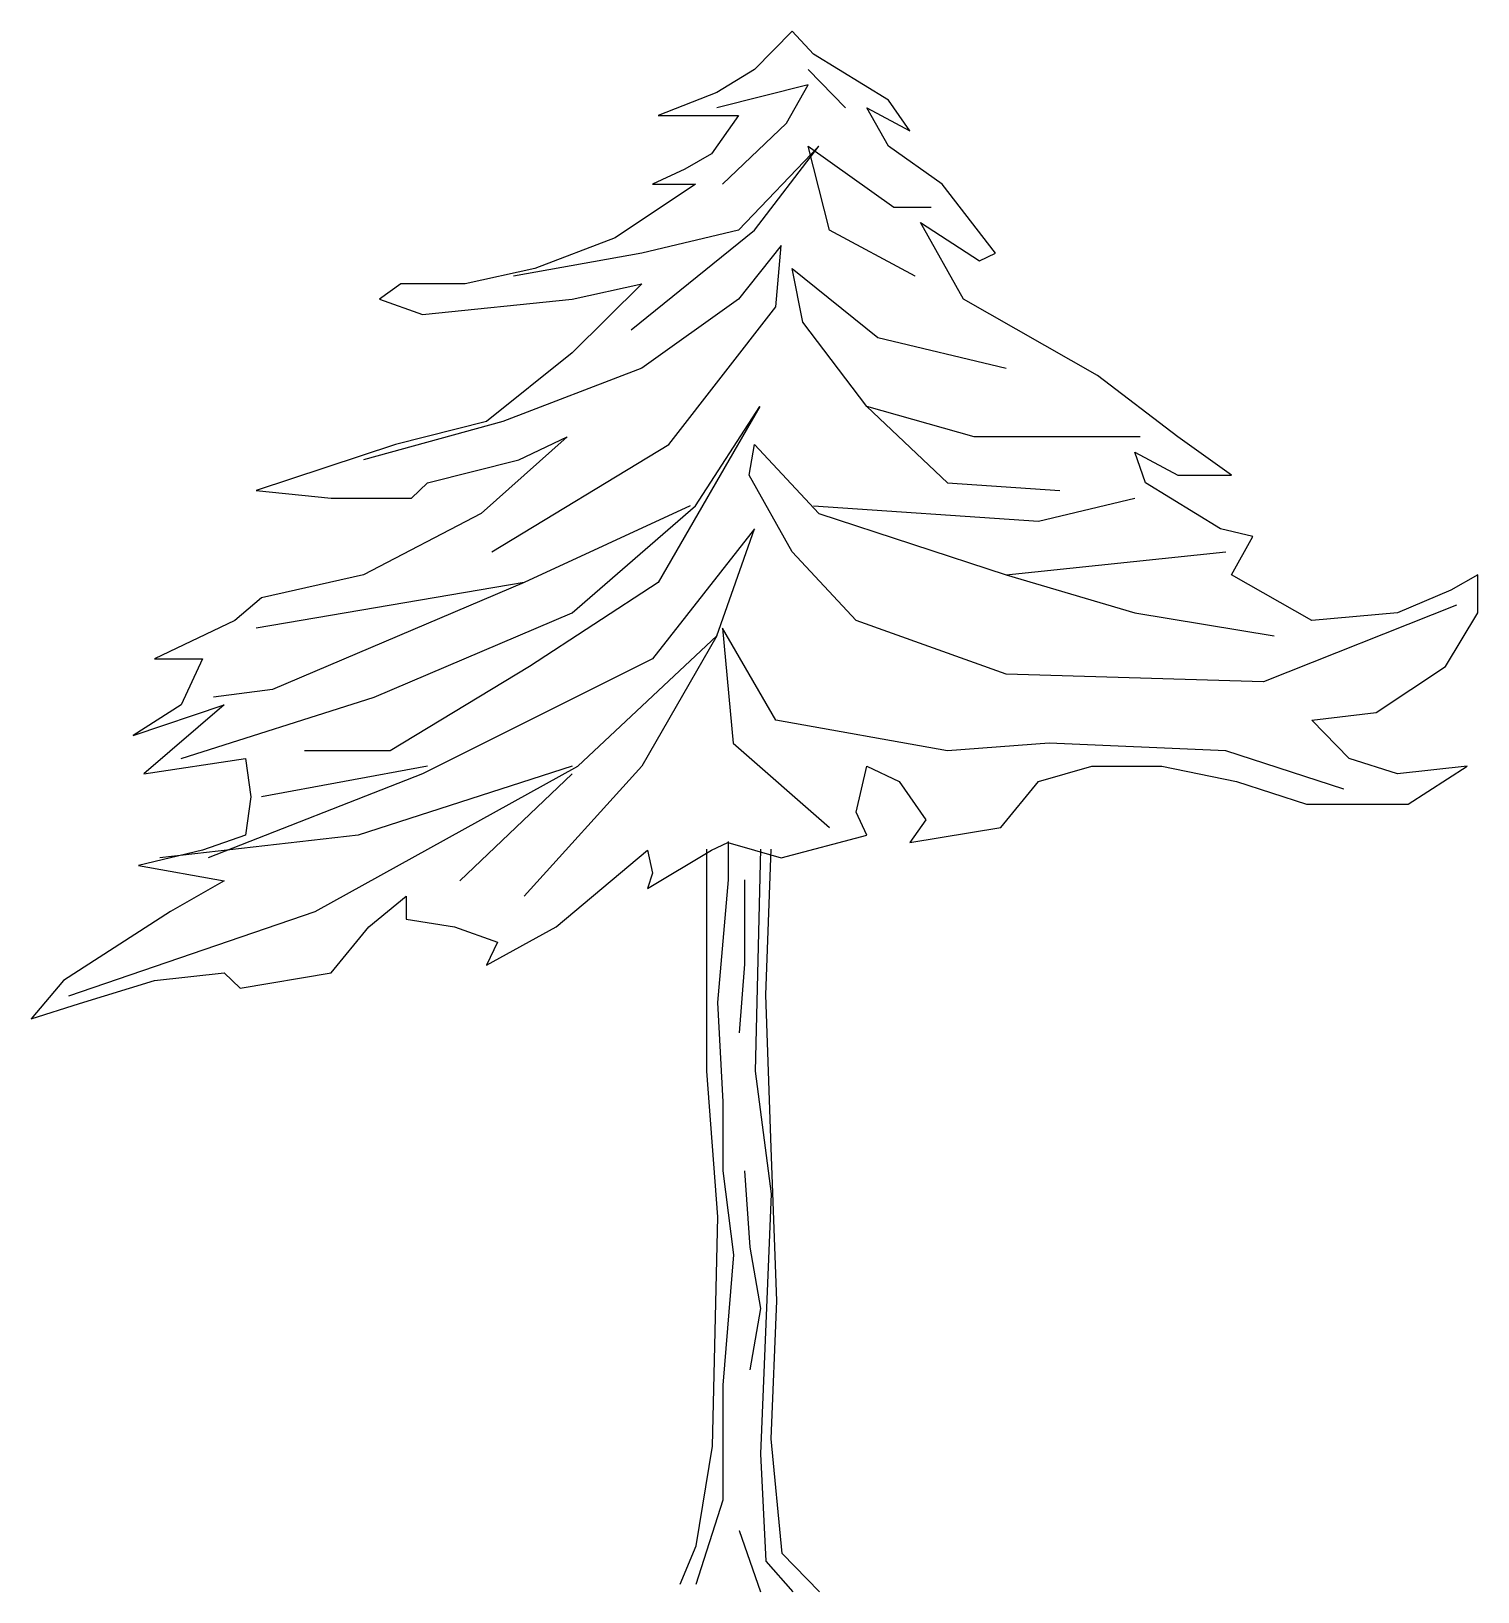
# Model space of a CAD drawing. Extents: x 230 to 419, y -1114 to -910.
import ezdxf

# ---------------------------------------------------------------- set-up
doc = ezdxf.new("R2010")
doc.units = 0
doc.linetypes.add('0', pattern=[0])
doc.layers.get('0').update_dxf_attribs({"linetype": 'CONTINUOUS'})

msp = doc.modelspace()

# ---------------------------------------------------------------- linework, layer by layer
at = {"linetype": '0'}
for points in [[(236.6, -1036.99), (236.6, -1036.99), (246.38, -1034), (255.45, -1033), (257.55, -1035), (269.42, -1033), (274.3, -1027.02), (279.19, -1023.03), (279.19, -1026.02), (285.47, -1027.02), (291.06, -1029.01), (289.66, -1032), (298.74, -1027.02), (310.61, -1017.04), (311.3, -1020.03), (310.61, -1022.03), (318.98, -1017.04), (321.08, -1016.04), (328.06, -1018.04), (339.23, -1015.05), (337.84, -1012.05), (339.23, -1006.07), (343.42, -1008.06), (346.91, -1013.05), (344.82, -1016.04), (356.69, -1014.05), (361.57, -1008.06), (368.55, -1006.07), (377.63, -1006.07), (387.4, -1008.06), (396.48, -1011.05), (409.75, -1011.05), (417.42, -1006.07), (408.35, -1007.06), (402.07, -1005.07), (397.18, -1000.08), (405.56, -999.08), (414.63, -993.1), (418.82, -986.11), (418.82, -981.12), (415.33, -983.12), (408.35, -986.11), (397.18, -987.11), (386.71, -981.12), (389.5, -976.14), (385.31, -975.14), (375.54, -969.15), (374.14, -965.16), (379.72, -968.15), (386.71, -968.15), (379.72, -963.17), (369.25, -955.18), (351.8, -945.21), (346.21, -935.23), (353.89, -940.22), (355.99, -939.22), (349.01, -930.24), (342.02, -925.26), (339.23, -920.27), (344.82, -923.26), (342.02, -919.27), (332.25, -913.28), (329.46, -910.29), (324.57, -915.28), (319.68, -918.27), (312, -921.26), (322.48, -921.26), (318.98, -926.25), (315.49, -928.25), (311.3, -930.24), (316.89, -930.24), (306.42, -937.23), (295.95, -941.22), (286.87, -943.21), (278.49, -943.21), (275.7, -945.21), (281.29, -947.2), (300.83, -945.21), (309.91, -943.21), (300.83, -952.19), (289.66, -961.17), (277.79, -964.16), (259.64, -970.15), (269.42, -971.15), (279.89, -971.15), (281.98, -969.15), (293.85, -966.16), (300.14, -963.17), (288.97, -973.14), (273.61, -981.12), (260.34, -984.12), (256.85, -987.11), (246.38, -992.1), (252.66, -992.1), (249.87, -998.08), (243.59, -1002.07), (255.45, -998.08), (244.98, -1007.06), (258.25, -1005.07), (258.94, -1010.06), (258.25, -1015.05), (252.66, -1017.04), (244.28, -1019.03), (255.45, -1021.03), (248.47, -1025.02), (234.51, -1034), (230.32, -1038.99), (236.6, -1036.99)], [(320.38, -930.24), (320.38, -930.24), (328.76, -922.26), (331.55, -917.27), (319.68, -920.27)], [(336.44, -920.27), (336.44, -920.27), (331.55, -915.28)], [(308.51, -949.2), (308.51, -949.2), (324.57, -936.23), (332.95, -925.26), (322.48, -936.23), (309.91, -939.22), (293.15, -942.22)], [(345.52, -942.22), (345.52, -942.22), (334.34, -936.23), (331.55, -925.26), (342.72, -933.24), (347.61, -933.24)], [(290.36, -978.13), (290.36, -978.13), (313.4, -964.16), (327.36, -946.21), (328.06, -938.22), (322.48, -945.21), (309.91, -954.19), (291.76, -961.17), (273.61, -966.16)], [(374.84, -963.17), (374.84, -963.17), (353.2, -963.17), (339.23, -959.18), (330.85, -948.2), (329.46, -941.22), (340.63, -950.2), (357.38, -954.19)], [(249.87, -1005.07), (249.87, -1005.07), (275, -997.09), (300.83, -986.11), (316.89, -972.14), (325.27, -959.18), (312, -982.12), (295.25, -993.1), (277.1, -1004.07), (265.93, -1004.07)], [(339.23, -959.18), (339.23, -959.18), (349.7, -969.15), (364.36, -970.15)], [(416.03, -985.11), (416.03, -985.11), (390.9, -995.09), (357.38, -994.09), (337.84, -987.11), (329.46, -978.13), (323.87, -968.15), (324.57, -964.16), (332.95, -973.14), (357.38, -981.12), (386.01, -978.13)], [(316.19, -972.14), (316.19, -972.14), (294.55, -982.12), (261.74, -996.09), (254.06, -997.09)], [(332.25, -972.14), (332.25, -972.14), (361.57, -974.14), (374.14, -971.15)], [(235.21, -1035.99), (235.21, -1035.99), (267.32, -1025.02), (301.53, -1006.07), (319.68, -989.1), (324.57, -975.14), (311.3, -992.1), (281.29, -1007.06), (253.36, -1018.04)], [(294.55, -982.12), (294.55, -982.12), (259.64, -988.11)], [(357.38, -981.12), (357.38, -981.12), (374.14, -986.11), (392.29, -989.1)], [(401.37, -1009.06), (401.37, -1009.06), (386.01, -1004.07), (362.97, -1003.07), (349.7, -1004.07), (327.36, -1000.08), (320.38, -988.11), (321.78, -1003.07), (334.34, -1014.05)], [(319.68, -989.1), (319.68, -989.1), (309.91, -1006.07), (294.55, -1023.03)], [(300.83, -1006.07), (300.83, -1006.07), (272.91, -1015.05), (247.08, -1018.04)], [(281.98, -1006.07), (281.98, -1006.07), (260.34, -1010.06)], [(300.83, -1007.06), (300.83, -1007.06), (286.17, -1021.03)], [(314.89, -1112.68), (314.89, -1112.68), (316.98, -1107.69), (319.08, -1094.72), (319.78, -1064.79), (318.38, -1045.84), (318.38, -1016.91)], [(316.98, -1112.68), (316.98, -1112.68), (320.48, -1101.71), (320.48, -1086.74), (321.87, -1069.78), (320.48, -1058.81), (320.48, -1049.83), (319.78, -1036.86), (321.17, -1020.9), (321.17, -1015.91)], [(316.98, -1112.68), (316.98, -1112.68), (320.48, -1101.71), (320.48, -1086.74), (321.87, -1069.78), (320.48, -1058.81), (320.48, -1049.83), (319.78, -1036.86), (321.17, -1020.9), (321.17, -1015.91)], [(325.36, -1016.91), (325.36, -1016.91), (324.66, -1045.84), (326.76, -1061.8), (325.36, -1095.72), (326.06, -1109.69), (329.55, -1113.68)], [(333.04, -1113.68), (333.04, -1113.68), (328.16, -1108.69), (326.76, -1093.73), (327.46, -1075.77), (326.76, -1055.82), (326.06, -1035.86), (326.76, -1016.91)], [(323.27, -1020.9), (323.27, -1020.9), (323.27, -1031.87), (322.57, -1040.85)], [(323.27, -1058.81), (323.27, -1058.81), (323.97, -1068.78), (325.36, -1076.76), (323.97, -1084.75)], [(322.57, -1105.7), (322.57, -1105.7), (325.36, -1113.68)]]:
    msp.add_lwpolyline(points, dxfattribs=at)

doc.saveas('drawing.dxf')
